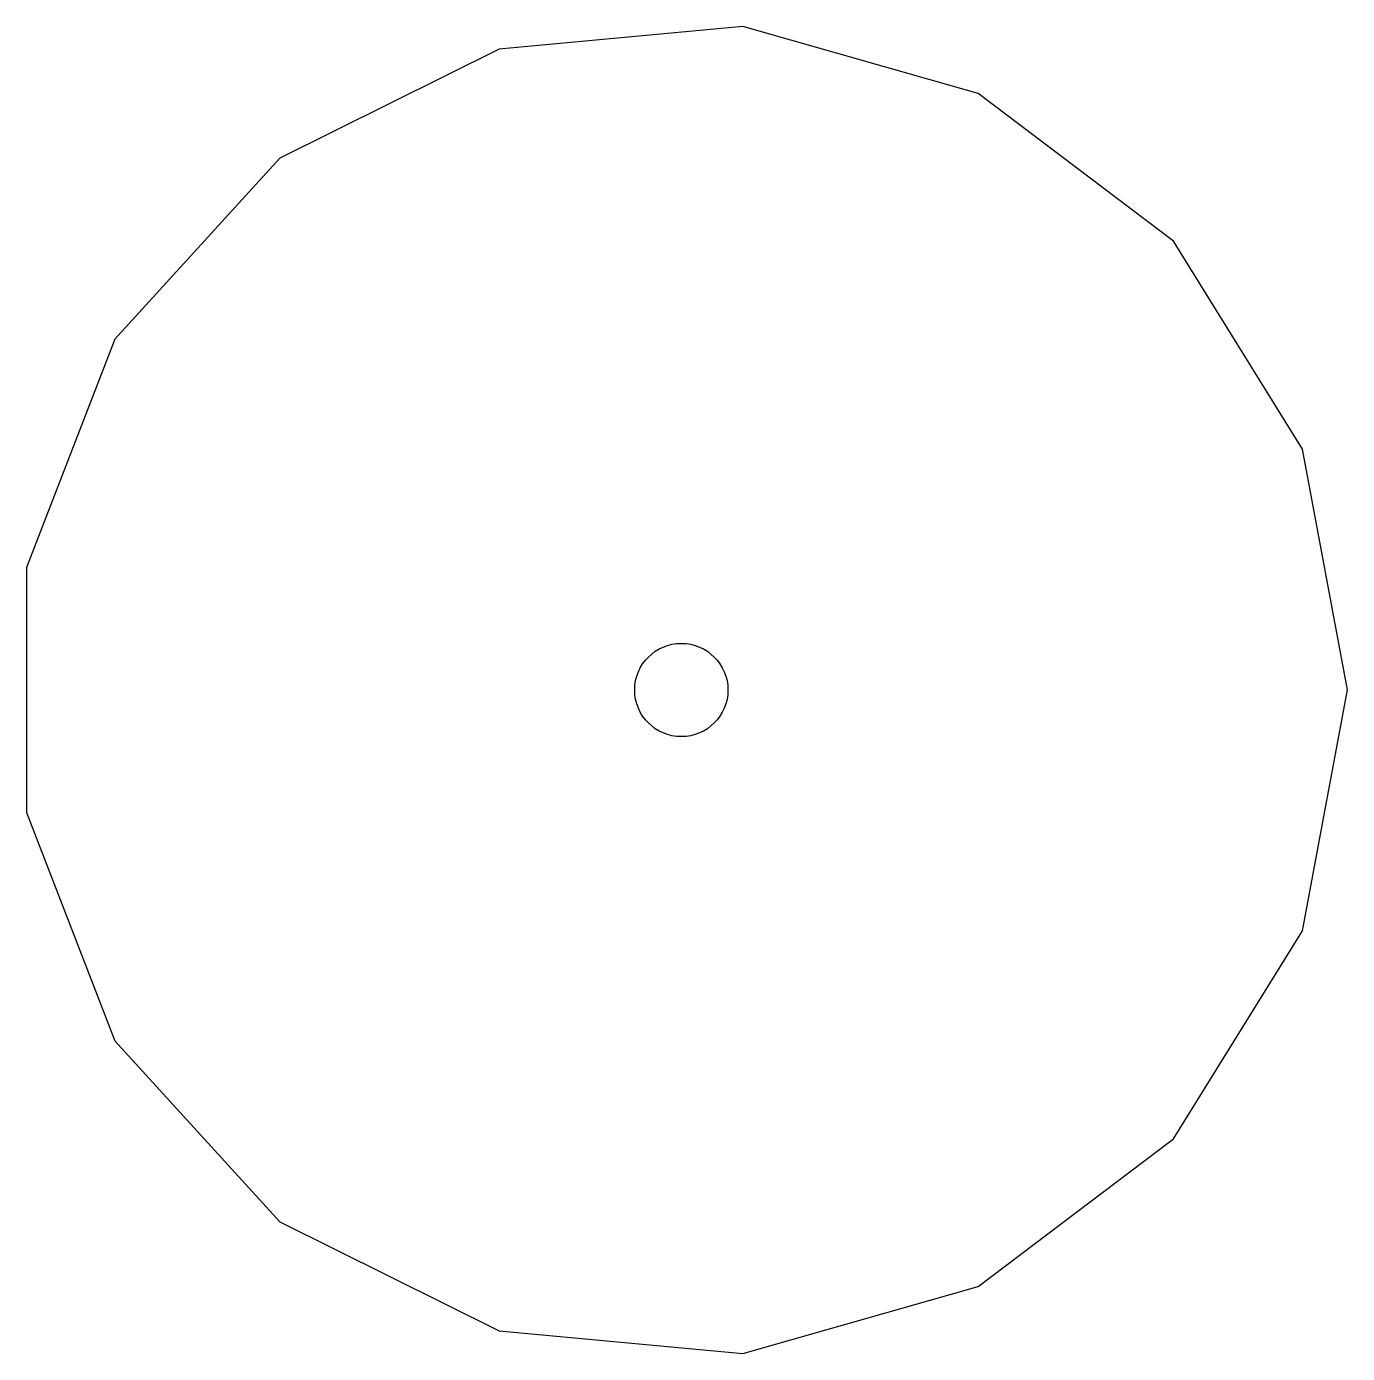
# Model space of a CAD drawing. Extents: x -4.91 to 5, y -4.98 to 4.98.
import ezdxf

# ---------------------------------------------------------------- set-up
doc = ezdxf.new("R2010")
doc.units = 0
doc.layers.get('0').update_dxf_attribs({"linetype": 'continuous'})

msp = doc.modelspace()

# ---------------------------------------------------------------- linework, layer by layer
at = {"color": 0}
msp.add_lwpolyline([(5, 0), (4.6624, 1.8062), (3.695, 3.3685), (2.2287, 4.4758), (0.4613, 4.9787), (-1.3683, 4.8091), (-3.0132, 3.9901), (-4.2511, 2.6322), (-4.9149, 0.9187), (-4.9149, -0.9187), (-4.2511, -2.6322), (-3.0132, -3.9901), (-1.3683, -4.8091), (0.4613, -4.9787), (2.2287, -4.4758), (3.695, -3.3685), (4.6624, -1.8062)], close=True, dxfattribs=at)
msp.add_circle((0, 0), 0.35, dxfattribs=at)

doc.saveas('drawing.dxf')
